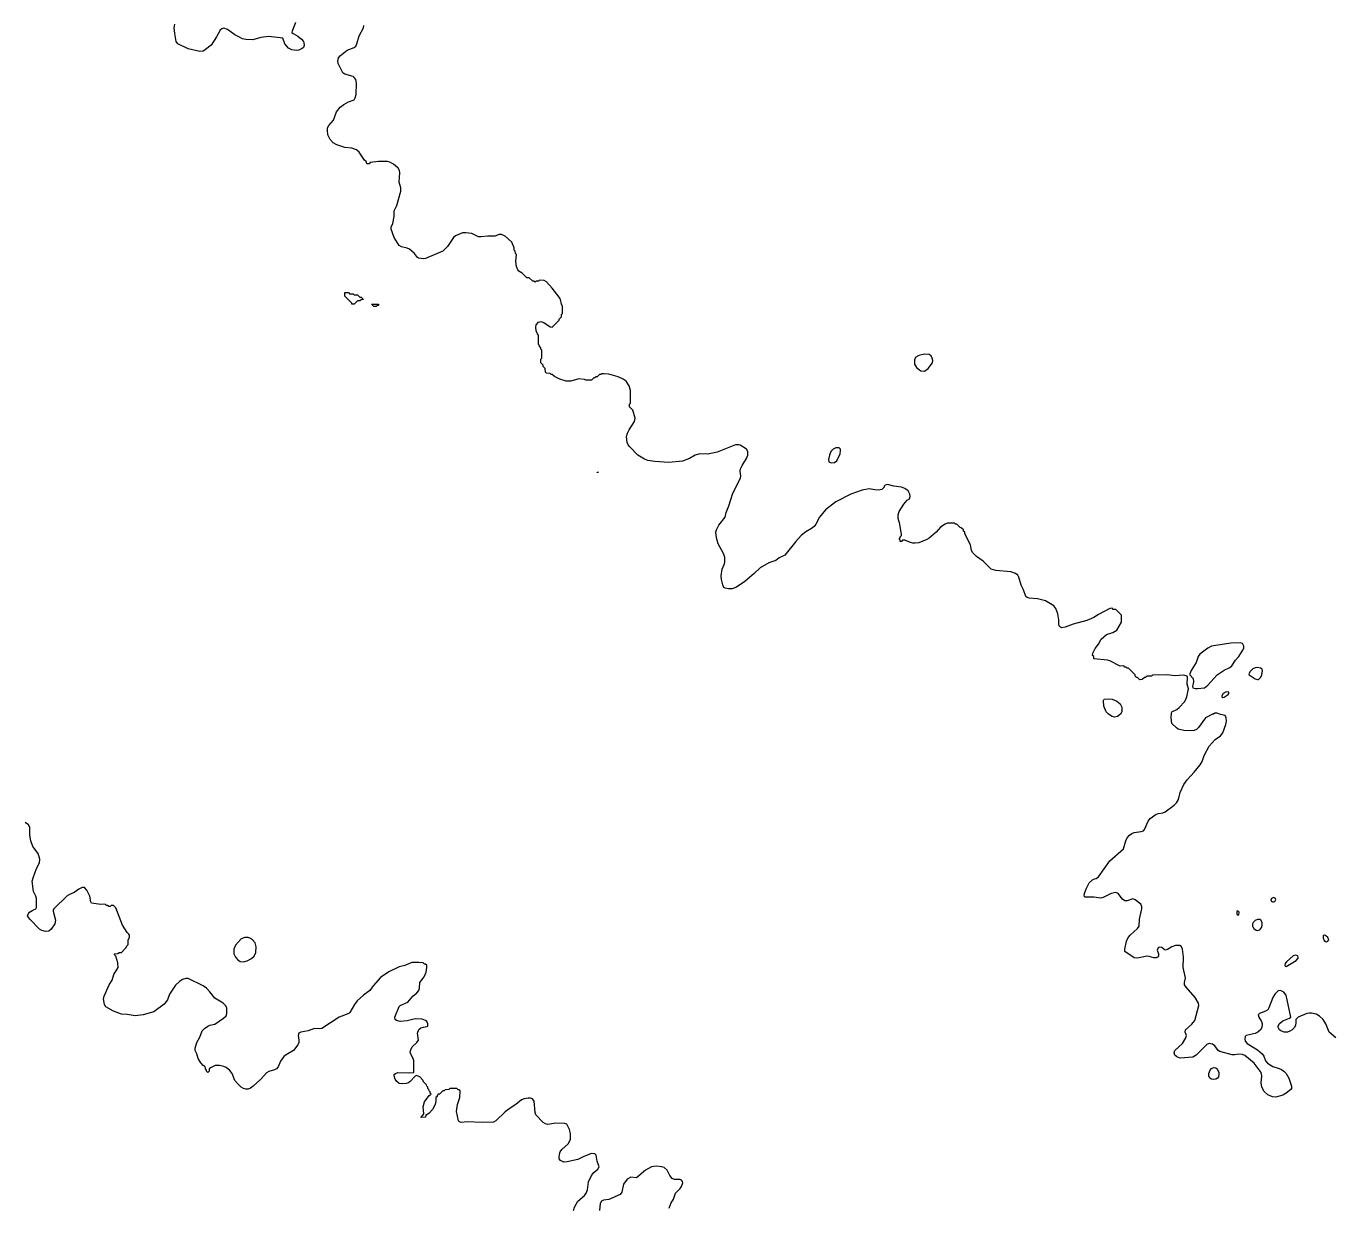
# Model space of a CAD drawing. Extents: x 474277 to 475042, y 254928 to 255625.
# Drawn here: x 474781.3 to 474868.4, y 255168.9 to 255247.6 of the extents above; entities that cross this region are included whole.
import ezdxf

# ---------------------------------------------------------------- set-up
doc = ezdxf.new("R2010")
doc.units = 0
doc.header["$MEASUREMENT"] = 0
doc.layers.add('BaseMapV2_DTM_export_MonNov09090547073261 — entities', color=1, linetype='CONTINUOUS')

msp = doc.modelspace()

# ---------------------------------------------------------------- linework, layer by layer
at = {"layer": 'BaseMapV2_DTM_export_MonNov09090547073261 — entities', "color": 15, "linetype": 'Continuous', "true_color": 0xb7484b}
for points in [[(474799.255, 255247.849, 85), (474799.034, 255247.262, 85), (474799.028, 255247.185, 85), (474799.107, 255247.108, 85), (474799.409, 255246.927, 85), (474799.659, 255246.725, 85), (474799.792, 255246.572, 85), (474799.821, 255246.495, 85), (474799.832, 255246.342, 85), (474799.792, 255246.188, 85), (474799.713, 255246.112, 85), (474799.485, 255245.995, 85), (474799.332, 255245.987, 85), (474799.025, 255246.032, 85), (474798.795, 255246.136, 85), (474798.561, 255246.418, 85), (474798.412, 255246.809, 85), (474797.492, 255246.912, 85), (474796.955, 255246.844, 85), (474796.418, 255246.699, 85), (474795.958, 255246.7, 85), (474795.728, 255246.763, 85), (474795.489, 255246.878, 85), (474795.217, 255247.032, 85), (474794.731, 255247.376, 85), (474794.501, 255247.456, 85), (474794.348, 255247.421, 85), (474794.241, 255247.338, 85), (474794, 255246.878, 85), (474793.639, 255246.342, 85), (474793.275, 255246.035, 85), (474793.121, 255245.942, 85), (474792.891, 255245.914, 85), (474792.124, 255246.087, 85), (474791.43, 255246.418, 85), (474791.314, 255246.572, 85), (474791.221, 255247.108, 85), (474791.197, 255247.492, 85), (474791.232, 255247.722, 85)], [(474868.494, 255180.253, 85), (474868.061, 255180.63, 85), (474867.831, 255181.167, 85), (474867.65, 255181.455, 85), (474867.42, 255181.678, 85), (474867.19, 255181.818, 85), (474866.884, 255181.888, 85), (474866.73, 255181.894, 85), (474866.567, 255181.857, 85), (474865.994, 255181.627, 85), (474865.832, 255181.474, 85), (474865.845, 255181.244, 85), (474865.812, 255181.09, 85), (474865.738, 255180.937, 85), (474865.602, 255180.784, 85), (474865.427, 255180.677, 85), (474865.273, 255180.624, 85), (474865.061, 255180.63, 85), (474864.842, 255180.707, 85), (474864.742, 255180.784, 85), (474864.667, 255180.937, 85), (474864.66, 255181.015, 85), (474864.736, 255181.167, 85), (474864.967, 255181.369, 85), (474865.419, 255181.55, 85), (474865.496, 255181.627, 85), (474865.202, 255183.084, 85), (474865.043, 255183.289, 85), (474864.813, 255183.399, 85), (474864.66, 255183.369, 85), (474864.43, 255183.157, 85), (474864.309, 255182.93, 85), (474864.047, 255182.233, 85), (474863.97, 255182.104, 85), (474863.819, 255182.01, 85), (474863.418, 255181.857, 85), (474863.335, 255181.78, 85), (474863.368, 255181.627, 85), (474863.541, 255181.32, 85), (474863.587, 255181.167, 85), (474863.575, 255180.937, 85), (474863.492, 255180.784, 85), (474863.314, 255180.63, 85), (474863.127, 255180.523, 85), (474862.524, 255180.4, 85), (474862.468, 255180.323, 85), (474862.434, 255180.17, 85), (474862.469, 255180.017, 85), (474862.595, 255179.863, 85), (474863.28, 255179.439, 85), (474863.585, 255179.173, 85), (474863.701, 255179.02, 85), (474863.809, 255178.713, 85), (474863.951, 255178.56, 85), (474864.308, 255178.33, 85), (474864.737, 255178.201, 85), (474864.89, 255178.127, 85), (474865.043, 255178.021, 85), (474865.186, 255177.87, 85), (474865.374, 255177.563, 85), (474865.558, 255177.026, 85), (474865.54, 255176.873, 85), (474865.498, 255176.796, 85), (474865.197, 255176.55, 85), (474864.967, 255176.433, 85), (474864.507, 255176.295, 85), (474864.277, 255176.314, 85), (474863.97, 255176.456, 85), (474863.74, 255176.672, 85), (474863.568, 255176.95, 85), (474863.519, 255177.256, 85), (474863.564, 255177.716, 85), (474863.528, 255177.946, 85), (474863.068, 255178.56, 85), (474862.436, 255179.057, 85), (474862.283, 255179.132, 85), (474862.053, 255179.156, 85), (474861.746, 255179.109, 85), (474861.593, 255179.116, 85), (474860.786, 255179.327, 85), (474860.673, 255179.403, 85), (474860.443, 255179.719, 85), (474860.289, 255179.832, 85), (474860.059, 255179.861, 85), (474859.906, 255179.806, 85), (474859.211, 255179.097, 85), (474858.986, 255178.952, 85), (474858.143, 255178.898, 85), (474857.913, 255178.98, 85), (474857.79, 255179.097, 85), (474857.734, 255179.25, 85), (474857.779, 255179.403, 85), (474858.298, 255179.863, 85), (474858.516, 255180.247, 85), (474858.555, 255180.4, 85), (474858.462, 255180.63, 85), (474858.499, 255180.784, 85), (474858.909, 255181.142, 85), (474859.105, 255181.397, 85), (474859.391, 255182.394, 85), (474859.348, 255182.547, 85), (474859.126, 255182.93, 85), (474858.533, 255183.621, 85), (474858.435, 255183.774, 85), (474858.421, 255183.927, 85), (474858.492, 255184.234, 85), (474858.328, 255184.924, 85), (474858.358, 255185.614, 85), (474858.285, 255186.151, 85), (474858.234, 255186.304, 85), (474858.125, 255186.381, 85), (474857.836, 255186.382, 85), (474857.574, 255186.304, 85), (474857.299, 255186.131, 85), (474857.146, 255186.09, 85), (474857.069, 255186.117, 85), (474856.916, 255186.247, 85), (474856.762, 255186.274, 85), (474856.676, 255186.228, 85), (474856.61, 255186.074, 85), (474856.701, 255185.844, 85), (474856.686, 255185.703, 85), (474856.62, 255185.614, 85), (474856.532, 255185.568, 85), (474856.379, 255185.563, 85), (474856.072, 255185.659, 85), (474855.919, 255185.676, 85), (474855.306, 255185.548, 85), (474855.076, 255185.573, 85), (474854.462, 255185.994, 85), (474854.46, 255186.151, 85), (474854.572, 255186.688, 85), (474854.679, 255186.918, 85), (474854.804, 255187.071, 85), (474855.3, 255187.531, 85), (474855.406, 255187.684, 85), (474855.437, 255188.144, 85), (474855.595, 255188.835, 85), (474855.583, 255188.988, 85), (474855.515, 255189.141, 85), (474855.152, 255189.44, 85), (474854.999, 255189.504, 85), (474854.615, 255189.374, 85), (474854.462, 255189.367, 85), (474854.309, 255189.482, 85), (474854.002, 255189.86, 85), (474853.849, 255189.923, 85), (474853.542, 255189.851, 85), (474853.005, 255189.584, 85), (474852.852, 255189.55, 85), (474852.392, 255189.619, 85), (474851.812, 255189.601, 85), (474851.778, 255189.62, 85), (474851.757, 255189.755, 85), (474851.783, 255189.908, 85), (474851.902, 255190.215, 85), (474852.085, 255190.562, 85), (474852.315, 255190.763, 85), (474852.428, 255190.828, 85), (474852.545, 255190.85, 85), (474852.699, 255190.972, 85), (474853.465, 255192.018, 85), (474854.367, 255192.822, 85), (474854.513, 255193.358, 85), (474854.615, 255193.555, 85), (474854.767, 255193.742, 85), (474854.922, 255193.855, 85), (474855.076, 255193.922, 85), (474855.54, 255193.972, 85), (474855.689, 255194.016, 85), (474855.766, 255194.104, 85), (474856.01, 255194.662, 85), (474856.149, 255194.85, 85), (474856.532, 255195.141, 85), (474856.686, 255195.187, 85), (474856.992, 255195.216, 85), (474857.146, 255195.284, 85), (474857.748, 255195.735, 85), (474857.903, 255195.889, 85), (474858.034, 255196.119, 85), (474858.134, 255196.579, 85), (474858.383, 255197.116, 85), (474858.595, 255197.422, 85), (474859.063, 255197.924, 85), (474859.467, 255198.419, 85), (474859.603, 255198.649, 85), (474859.73, 255199.032, 85), (474860.059, 255199.671, 85), (474860.475, 255200.106, 85), (474860.826, 255200.343, 85), (474860.98, 255200.56, 85), (474861.185, 255201.103, 85), (474861.221, 255201.333, 85), (474861.21, 255201.554, 85), (474861.133, 255201.708, 85), (474860.826, 255201.776, 85), (474860.596, 255201.865, 85), (474860.443, 255201.865, 85), (474860.366, 255201.79, 85), (474860.289, 255201.788, 85), (474859.829, 255201.547, 85), (474859.369, 255200.91, 85), (474859.216, 255200.771, 85), (474859.063, 255200.698, 85), (474858.833, 255200.675, 85), (474858.373, 255200.714, 85), (474858.004, 255200.796, 85), (474857.891, 255200.873, 85), (474857.59, 255201.179, 85), (474857.541, 255201.563, 85), (474857.555, 255201.869, 85), (474857.587, 255201.946, 85), (474857.913, 255202.114, 85), (474858.066, 255202.23, 85), (474858.449, 255202.636, 85), (474858.576, 255202.943, 85), (474858.687, 255203.48, 85), (474858.602, 255203.786, 85), (474858.625, 255204.246, 85), (474858.6, 255204.323, 85), (474858.373, 255204.38, 85), (474857.759, 255204.347, 85), (474857.299, 255204.414, 85), (474856.302, 255204.392, 85), (474856.226, 255204.321, 85), (474855.919, 255204.315, 85), (474855.842, 255204.242, 85), (474855.766, 255204.242, 85), (474855.612, 255204.09, 85), (474855.459, 255204.089, 85), (474855.306, 255204.242, 85), (474855.229, 255204.242, 85), (474855.148, 255204.323, 85), (474855.144, 255204.4, 85), (474854.692, 255204.852, 85), (474854.615, 255204.855, 85), (474854.539, 255204.932, 85), (474854.462, 255204.932, 85), (474854.385, 255205.005, 85), (474854.155, 255204.983, 85), (474853.465, 255205.333, 85), (474853.312, 255205.38, 85), (474852.392, 255205.469, 85), (474852.384, 255205.627, 85), (474852.312, 255205.703, 85), (474852.337, 255205.857, 85), (474852.473, 255206.163, 85), (474852.699, 255206.46, 85), (474852.879, 255206.777, 85), (474853.235, 255207.101, 85), (474853.648, 255207.237, 85), (474853.924, 255207.39, 85), (474854.229, 255207.927, 85), (474854.224, 255208.387, 85), (474853.925, 255208.689, 85), (474853.849, 255208.762, 85), (474853.687, 255208.77, 85), (474853.619, 255208.839, 85), (474853.465, 255208.821, 85), (474852.699, 255208.423, 85), (474852.392, 255208.218, 85), (474851.932, 255208.028, 85), (474851.015, 255207.774, 85), (474850.475, 255207.578, 85), (474850.245, 255207.548, 85), (474850.168, 255207.583, 85), (474850.092, 255207.672, 85), (474850.063, 255207.774, 85), (474850.061, 255208.08, 85), (474850.008, 255208.464, 85), (474849.862, 255208.833, 85), (474849.737, 255209, 85), (474849.171, 255209.339, 85), (474848.635, 255209.47, 85), (474848.098, 255209.512, 85), (474847.945, 255209.552, 85), (474847.868, 255209.637, 85), (474847.711, 255210.074, 85), (474847.552, 255210.381, 85), (474847.408, 255210.919, 85), (474847.331, 255211.04, 85), (474847.178, 255211.164, 85), (474846.871, 255211.268, 85), (474845.874, 255211.365, 85), (474845.557, 255211.454, 85), (474845.031, 255211.986, 85), (474844.587, 255212.297, 85), (474844.34, 255212.527, 85), (474844.261, 255212.681, 85), (474844.187, 255213.064, 85), (474843.934, 255213.524, 85), (474843.803, 255213.831, 85), (474843.801, 255213.908, 85), (474843.725, 255213.984, 85), (474843.719, 255214.061, 85), (474843.574, 255214.206, 85), (474843.493, 255214.214, 85), (474843.267, 255214.44, 85), (474843.191, 255214.44, 85), (474843.114, 255214.517, 85), (474842.654, 255214.517, 85), (474842.501, 255214.443, 85), (474842.194, 255214.24, 85), (474841.899, 255213.908, 85), (474841.427, 255213.513, 85), (474841.274, 255213.419, 85), (474840.737, 255213.21, 85), (474840.507, 255213.169, 85), (474840.354, 255213.177, 85), (474840.181, 255213.218, 85), (474839.817, 255213.366, 85), (474839.664, 255213.366, 85), (474839.587, 255213.291, 85), (474839.51, 255213.29, 85), (474839.502, 255213.371, 85), (474839.432, 255213.448, 85), (474839.502, 255213.524, 85), (474839.507, 255213.601, 85), (474839.582, 255213.678, 85), (474839.585, 255213.754, 85), (474839.48, 255214.444, 85), (474839.361, 255214.828, 85), (474839.367, 255215.058, 85), (474839.447, 255215.288, 85), (474839.74, 255215.773, 85), (474839.97, 255216.046, 85), (474840.116, 255216.131, 85), (474840.16, 255216.285, 85), (474840.154, 255216.438, 85), (474840.036, 255216.668, 85), (474839.825, 255216.821, 85), (474839.587, 255216.907, 85), (474839.082, 255216.975, 85), (474838.667, 255217.087, 85), (474838.513, 255217.043, 85), (474838.445, 255216.975, 85), (474838.439, 255216.898, 85), (474838.283, 255216.743, 85), (474838.053, 255216.715, 85), (474837.823, 255216.727, 85), (474837.44, 255216.801, 85), (474836.98, 255216.711, 85), (474836.227, 255216.438, 85), (474835.216, 255215.92, 85), (474834.526, 255215.401, 85), (474834.133, 255214.904, 85), (474833.886, 255214.444, 85), (474833.774, 255214.291, 85), (474833.606, 255214.157, 85), (474833.223, 255213.933, 85), (474832.921, 255213.678, 85), (474832.561, 255213.294, 85), (474831.826, 255212.374, 85), (474831.459, 255212.191, 85), (474831.229, 255212.029, 85), (474830.769, 255211.869, 85), (474830.19, 255211.531, 85), (474829.784, 255211.147, 85), (474829.159, 255210.624, 85), (474828.622, 255210.251, 85), (474828.316, 255210.13, 85), (474828.085, 255210.131, 85), (474827.855, 255210.174, 85), (474827.779, 255210.227, 85), (474827.702, 255210.404, 85), (474827.606, 255210.764, 85), (474827.588, 255210.994, 85), (474827.647, 255211.454, 85), (474827.8, 255211.761, 85), (474827.843, 255211.914, 85), (474827.843, 255212.221, 85), (474827.77, 255212.451, 85), (474827.4, 255213.141, 85), (474827.276, 255213.524, 85), (474827.229, 255213.908, 85), (474827.276, 255214.061, 85), (474827.44, 255214.368, 85), (474827.847, 255214.904, 85), (474827.919, 255215.211, 85), (474828.103, 255215.671, 85), (474828.371, 255216.515, 85), (474828.869, 255217.511, 85), (474828.896, 255217.665, 85), (474828.864, 255217.971, 85), (474828.878, 255218.125, 85), (474828.986, 255218.355, 85), (474829.282, 255218.815, 85), (474829.367, 255219.045, 85), (474829.357, 255219.275, 85), (474829.277, 255219.428, 85), (474828.852, 255219.704, 85), (474828.776, 255219.733, 85), (474828.546, 255219.733, 85), (474827.319, 255219.227, 85), (474826.705, 255219.106, 85), (474826.245, 255219.128, 85), (474826.092, 255219.107, 85), (474825.862, 255219.026, 85), (474825.478, 255218.809, 85), (474825.018, 255218.633, 85), (474824.098, 255218.556, 85), (474823.178, 255218.605, 85), (474822.718, 255218.683, 85), (474822.488, 255218.778, 85), (474822.045, 255219.045, 85), (474821.504, 255219.582, 85), (474821.393, 255219.735, 85), (474821.338, 255219.888, 85), (474821.292, 255220.272, 85), (474821.347, 255220.502, 85), (474821.459, 255220.732, 85), (474821.817, 255221.269, 85), (474821.874, 255221.499, 85), (474821.718, 255222.035, 85), (474821.489, 255222.265, 85), (474821.491, 255222.427, 85), (474821.56, 255222.495, 85), (474821.567, 255223.339, 85), (474821.479, 255223.645, 85), (474821.261, 255223.952, 85), (474821.061, 255224.106, 85), (474820.739, 255224.259, 85), (474820.111, 255224.431, 85), (474819.804, 255224.462, 85), (474819.651, 255224.456, 85), (474819.574, 255224.411, 85), (474819.498, 255224.409, 85), (474819.344, 255224.256, 85), (474819.268, 255224.251, 85), (474819.191, 255224.178, 85), (474819.114, 255224.178, 85), (474818.961, 255224.027, 85), (474818.578, 255224.027, 85), (474818.501, 255224.065, 85), (474818.118, 255224.126, 85), (474817.581, 255223.964, 85), (474817.274, 255223.954, 85), (474816.851, 255224.106, 85), (474816.507, 255224.278, 85), (474816.354, 255224.404, 85), (474816.269, 255224.412, 85), (474816.201, 255224.481, 85), (474815.971, 255224.487, 85), (474815.892, 255224.566, 85), (474815.886, 255224.796, 85), (474815.738, 255224.949, 85), (474815.736, 255225.026, 85), (474815.586, 255225.179, 85), (474815.587, 255225.417, 85), (474815.656, 255225.486, 85), (474815.656, 255226.022, 85), (474815.587, 255226.091, 85), (474815.579, 255226.176, 85), (474815.511, 255226.245, 85), (474815.503, 255226.329, 85), (474815.432, 255226.406, 85), (474815.429, 255227.019, 85), (474815.357, 255227.121, 85), (474815.281, 255227.323, 85), (474815.255, 255227.556, 85), (474815.273, 255227.709, 85), (474815.434, 255227.901, 85), (474815.587, 255227.933, 85), (474815.779, 255227.863, 85), (474816.201, 255227.575, 85), (474816.354, 255227.56, 85), (474816.806, 255228.016, 85), (474816.812, 255228.093, 85), (474816.959, 255228.246, 85), (474816.967, 255228.407, 85), (474817.036, 255228.476, 85), (474817.04, 255228.936, 85), (474816.967, 255229.085, 85), (474816.89, 255229.396, 85), (474816.803, 255229.55, 85), (474816.354, 255230.163, 85), (474815.971, 255230.567, 85), (474815.817, 255230.674, 85), (474815.511, 255230.695, 85), (474815.438, 255230.623, 85), (474815.281, 255230.615, 85), (474815.204, 255230.544, 85), (474815.127, 255230.619, 85), (474815.047, 255230.623, 85), (474814.821, 255230.845, 85), (474814.667, 255230.85, 85), (474814.352, 255231.16, 85), (474814.13, 255231.291, 85), (474814.054, 255231.381, 85), (474813.977, 255231.604, 85), (474813.933, 255231.927, 85), (474813.973, 255232.387, 85), (474813.898, 255232.463, 85), (474813.892, 255232.617, 85), (474813.824, 255232.685, 85), (474813.821, 255232.847, 85), (474813.67, 255233.226, 85), (474813.21, 255233.612, 85), (474812.98, 255233.733, 85), (474812.827, 255233.725, 85), (474812.52, 255233.626, 85), (474812.06, 255233.618, 85), (474811.6, 255233.571, 85), (474811.447, 255233.583, 85), (474810.987, 255233.789, 85), (474810.603, 255233.846, 85), (474810.373, 255233.836, 85), (474809.913, 255233.633, 85), (474809.771, 255233.537, 85), (474809.367, 255232.923, 85), (474809.07, 255232.622, 85), (474807.92, 255232.13, 85), (474807.766, 255232.112, 85), (474807.449, 255232.157, 85), (474807.383, 255232.198, 85), (474807.173, 255232.463, 85), (474806.846, 255232.745, 85), (474806.693, 255232.821, 85), (474806.309, 255232.902, 85), (474806.156, 255233.003, 85), (474805.819, 255233.537, 85), (474805.631, 255234.073, 85), (474805.63, 255234.227, 85), (474805.731, 255234.457, 85), (474805.822, 255234.917, 85), (474805.826, 255235.3, 85), (474806.003, 255235.655, 85), (474806.278, 255236.604, 85), (474806.268, 255236.834, 85), (474806.151, 255237.217, 85), (474806.211, 255237.831, 85), (474806.175, 255237.984, 85), (474806.086, 255238.137, 85), (474805.926, 255238.307, 85), (474805.773, 255238.419, 85), (474805.543, 255238.543, 85), (474805.389, 255238.587, 85), (474804.776, 255238.58, 85), (474804.239, 255238.516, 85), (474804.163, 255238.442, 85), (474804.009, 255238.44, 85), (474803.968, 255238.597, 85), (474803.856, 255238.685, 85), (474803.492, 255239.211, 85), (474803.319, 255239.367, 85), (474803.012, 255239.474, 85), (474802.552, 255239.531, 85), (474802.016, 255239.706, 85), (474801.777, 255239.824, 85), (474801.561, 255240.054, 85), (474801.424, 255240.361, 85), (474801.384, 255240.668, 85), (474801.397, 255240.821, 85), (474801.479, 255240.995, 85), (474801.786, 255241.342, 85), (474801.992, 255241.894, 85), (474802.245, 255242.201, 85), (474802.476, 255242.383, 85), (474802.782, 255242.568, 85), (474803.166, 255242.697, 85), (474803.242, 255242.819, 85), (474803.301, 255243.045, 85), (474803.326, 255243.811, 85), (474803.283, 255244.041, 85), (474803.166, 255244.189, 85), (474803.089, 255244.237, 85), (474802.552, 255244.405, 85), (474802.418, 255244.501, 85), (474802.205, 255244.885, 85), (474802.11, 255245.115, 85), (474802.08, 255245.268, 85), (474802.131, 255245.498, 85), (474802.246, 255245.653, 85), (474802.706, 255246.001, 85), (474803.177, 255246.188, 85), (474803.279, 255246.265, 85), (474803.349, 255246.418, 85), (474803.506, 255246.955, 85), (474803.796, 255247.492, 85), (474803.811, 255247.645, 85)], [(474803.169, 255229.09, 85), (474803.012, 255229.087, 85), (474803.004, 255229.166, 85), (474802.552, 255229.623, 85), (474802.552, 255229.859, 85), (474802.782, 255229.858, 85), (474802.859, 255229.784, 85), (474803.089, 255229.784, 85), (474803.166, 255229.711, 85), (474803.396, 255229.707, 85), (474803.549, 255229.554, 85), (474803.626, 255229.553, 85), (474803.784, 255229.396, 85), (474803.626, 255229.388, 85), (474803.549, 255229.315, 85), (474803.396, 255229.312, 85), (474803.169, 255229.09, 85)], [(474804.627, 255228.936, 85), (474804.469, 255228.934, 85), (474804.311, 255229.09, 85), (474804.776, 255229.094, 85), (474804.776, 255229.01, 85), (474804.699, 255229.008, 85), (474804.627, 255228.936, 85)], [(474841.12, 255224.627, 85), (474841.368, 255224.796, 85), (474841.648, 255225.179, 85), (474841.668, 255225.332, 85), (474841.635, 255225.486, 85), (474841.559, 255225.639, 85), (474841.427, 255225.735, 85), (474841.12, 255225.756, 85), (474840.737, 255225.678, 85), (474840.539, 255225.562, 85), (474840.456, 255225.409, 85), (474840.461, 255225.102, 85), (474840.581, 255224.872, 85), (474840.887, 255224.642, 85), (474841.12, 255224.627, 85)], [(474835.14, 255218.55, 85), (474835.296, 255218.662, 85), (474835.506, 255219.122, 85), (474835.541, 255219.352, 85), (474835.523, 255219.437, 85), (474835.446, 255219.517, 85), (474835.216, 255219.522, 85), (474835.035, 255219.428, 85), (474834.899, 255219.275, 85), (474834.794, 255219.045, 85), (474834.726, 255218.738, 85), (474834.753, 255218.585, 85), (474834.91, 255218.531, 85), (474835.14, 255218.55, 85)], [(474819.424, 255217.895, 85), (474819.344, 255217.89, 85), (474819.342, 255217.895, 85), (474819.421, 255217.903, 85), (474819.424, 255217.895, 85)], [(474859.753, 255203.552, 85), (474859.983, 255203.712, 85), (474860.603, 255204.4, 85), (474861.056, 255204.727, 85), (474861.44, 255204.895, 85), (474861.576, 255205.013, 85), (474861.823, 255205.378, 85), (474862.053, 255205.638, 85), (474862.366, 255206.163, 85), (474862.38, 255206.317, 85), (474862.283, 255206.503, 85), (474862.13, 255206.542, 85), (474861.516, 255206.513, 85), (474860.221, 255206.317, 85), (474859.983, 255206.197, 85), (474859.448, 255205.78, 85), (474859.336, 255205.627, 85), (474859.197, 255205.243, 85), (474858.863, 255204.706, 85), (474858.779, 255204.476, 85), (474858.787, 255204.4, 85), (474858.996, 255204.17, 85), (474859.026, 255203.94, 85), (474858.959, 255203.633, 85), (474858.987, 255203.556, 85), (474859.139, 255203.503, 85), (474859.293, 255203.496, 85), (474859.753, 255203.552, 85)], [(474863.357, 255204.107, 85), (474863.498, 255204.246, 85), (474863.578, 255204.4, 85), (474863.615, 255204.706, 85), (474863.586, 255204.783, 85), (474863.484, 255204.86, 85), (474863.28, 255204.903, 85), (474863.127, 255204.886, 85), (474862.973, 255204.811, 85), (474862.794, 255204.63, 85), (474862.714, 255204.476, 85), (474862.734, 255204.4, 85), (474863.127, 255204.155, 85), (474863.28, 255204.103, 85), (474863.357, 255204.107, 85)], [(474853.975, 255201.639, 85), (474853.772, 255201.584, 85), (474853.619, 255201.627, 85), (474853.378, 255201.793, 85), (474853.222, 255201.946, 85), (474853.051, 255202.33, 85), (474853.039, 255202.713, 85), (474853.074, 255202.79, 85), (474853.389, 255202.81, 85), (474853.619, 255202.783, 85), (474853.925, 255202.658, 85), (474854.155, 255202.475, 85), (474854.264, 255202.253, 85), (474854.261, 255201.946, 85), (474854.173, 255201.793, 85), (474853.975, 255201.639, 85)], [(474861.056, 255202.923, 85), (474861.322, 255203.096, 85), (474861.377, 255203.173, 85), (474861.376, 255203.25, 85), (474861.21, 255203.278, 85), (474861.002, 255203.173, 85), (474860.909, 255203.02, 85), (474860.91, 255202.943, 85), (474860.98, 255202.906, 85), (474861.056, 255202.923, 85)], [(474817.761, 255168.745, 84.75), (474817.838, 255168.975, 84.75), (474818.06, 255169.359, 84.75), (474818.501, 255169.738, 84.75), (474818.614, 255169.895, 84.75), (474818.692, 255170.126, 84.75), (474818.766, 255170.662, 84.75), (474818.961, 255171.071, 84.75), (474819.114, 255171.271, 84.75), (474819.386, 255171.506, 84.75), (474819.482, 255171.659, 84.75), (474819.344, 255172.037, 84.75), (474819.269, 255172.426, 84.75), (474819.191, 255172.515, 84.75), (474818.961, 255172.541, 84.75), (474818.441, 255172.349, 84.75), (474818.041, 255172.145, 84.75), (474817.351, 255171.977, 84.75), (474817.121, 255171.975, 84.75), (474816.891, 255172.066, 84.75), (474816.819, 255172.196, 84.75), (474816.812, 255172.272, 84.75), (474816.83, 255172.502, 84.75), (474816.878, 255172.656, 84.75), (474816.977, 255172.809, 84.75), (474817.4, 255173.193, 84.75), (474817.505, 255173.346, 84.75), (474817.565, 255173.499, 84.75), (474817.574, 255173.883, 84.75), (474817.504, 255174.149, 84.75), (474817.318, 255174.496, 84.75), (474817.197, 255174.547, 84.75), (474816.584, 255174.563, 84.75), (474816.047, 255174.478, 84.75), (474815.894, 255174.515, 84.75), (474815.741, 255174.6, 84.75), (474815.247, 255175.109, 84.75), (474815.202, 255175.263, 84.75), (474815.148, 255176.03, 84.75), (474815.028, 255176.183, 84.75), (474814.897, 255176.226, 84.75), (474814.744, 255176.225, 84.75), (474814.472, 255176.183, 84.75), (474814.299, 255176.106, 84.75), (474813.925, 255175.8, 84.75), (474813.55, 255175.57, 84.75), (474813.21, 255175.317, 84.75), (474812.597, 255174.728, 84.75), (474812.444, 255174.638, 84.75), (474811.677, 255174.602, 84.75), (474810.68, 255174.643, 84.75), (474810.297, 255174.614, 84.75), (474810.175, 255174.649, 84.75), (474810.118, 255174.726, 84.75), (474809.985, 255175.339, 84.75), (474810.053, 255175.8, 84.75), (474810.193, 255176.26, 84.75), (474810.215, 255176.72, 84.75), (474810.143, 255176.792, 84.75), (474810.059, 255176.796, 84.75), (474809.99, 255176.865, 84.75), (474809.53, 255176.865, 84.75), (474809.461, 255176.796, 84.75), (474809.223, 255176.792, 84.75), (474809.146, 255176.717, 84.75), (474809.07, 255176.715, 84.75), (474808.84, 255176.487, 84.75), (474808.763, 255176.482, 84.75), (474808.694, 255176.413, 84.75), (474808.689, 255176.336, 84.75), (474808.612, 255176.26, 84.75), (474808.607, 255176.03, 84.75), (474808.56, 255175.8, 84.75), (474808.38, 255175.467, 84.75), (474808.15, 255175.233, 84.75), (474807.996, 255175.125, 84.75), (474807.928, 255175.109, 84.75), (474807.92, 255174.953, 84.75), (474807.613, 255174.948, 84.75), (474807.762, 255175.109, 84.75), (474807.792, 255175.186, 84.75), (474807.765, 255175.646, 84.75), (474807.843, 255175.983, 84.75), (474808.15, 255176.404, 84.75), (474808.295, 255176.49, 84.75), (474808.222, 255176.566, 84.75), (474808.218, 255176.643, 84.75), (474808.15, 255176.712, 84.75), (474808.142, 255176.796, 84.75), (474808.073, 255176.865, 84.75), (474808.065, 255176.95, 84.75), (474807.993, 255177.026, 84.75), (474807.988, 255177.103, 84.75), (474807.764, 255177.333, 84.75), (474807.762, 255177.41, 84.75), (474807.536, 255177.637, 84.75), (474807.306, 255177.742, 84.75), (474807.23, 255177.699, 84.75), (474806.889, 255177.333, 84.75), (474806.774, 255177.256, 84.75), (474806.616, 255177.204, 84.75), (474806.386, 255177.176, 84.75), (474806.156, 255177.211, 84.75), (474806.003, 255177.333, 84.75), (474805.902, 255177.486, 84.75), (474805.832, 255177.716, 84.75), (474805.839, 255177.793, 84.75), (474805.913, 255177.87, 84.75), (474806.079, 255177.927, 84.75), (474806.77, 255177.907, 84.75), (474807.143, 255177.946, 84.75), (474807.146, 255178.713, 84.75), (474807.103, 255178.867, 84.75), (474806.9, 255179.25, 84.75), (474806.908, 255179.403, 84.75), (474807.026, 255179.633, 84.75), (474807.342, 255179.94, 84.75), (474807.439, 255180.093, 84.75), (474807.384, 255180.553, 84.75), (474807.46, 255180.794, 84.75), (474807.613, 255180.916, 84.75), (474808.07, 255181.014, 84.75), (474808.065, 255181.167, 84.75), (474807.993, 255181.32, 84.75), (474807.923, 255181.397, 84.75), (474807.69, 255181.495, 84.75), (474807.23, 255181.514, 84.75), (474806.693, 255181.367, 84.75), (474806.233, 255181.325, 84.75), (474805.984, 255181.397, 84.75), (474805.896, 255181.474, 84.75), (474805.862, 255181.627, 84.75), (474806.156, 255182.337, 84.75), (474806.224, 255182.394, 84.75), (474806.734, 255182.624, 84.75), (474807.062, 255183.007, 84.75), (474807.344, 255183.237, 84.75), (474807.47, 255183.39, 84.75), (474807.522, 255183.544, 84.75), (474807.545, 255183.927, 84.75), (474807.832, 255184.311, 84.75), (474807.956, 255184.617, 84.75), (474808.001, 255184.924, 84.75), (474807.992, 255185.077, 84.75), (474807.92, 255185.15, 84.75), (474807.843, 255185.151, 84.75), (474807.766, 255185.226, 84.75), (474807.46, 255185.264, 84.75), (474807, 255185.258, 84.75), (474806.539, 255185.068, 84.75), (474806.156, 255184.967, 84.75), (474805.466, 255184.638, 84.75), (474804.929, 255184.25, 84.75), (474804.436, 255183.697, 84.75), (474804.205, 255183.39, 84.75), (474803.779, 255183.076, 84.75), (474803.37, 255182.7, 84.75), (474803.185, 255182.47, 84.75), (474802.885, 255181.934, 84.75), (474802.802, 255181.857, 84.75), (474802.169, 255181.622, 84.75), (474801.019, 255180.873, 84.75), (474800.865, 255180.846, 84.75), (474800.524, 255180.86, 84.75), (474800.099, 255180.71, 84.75), (474799.609, 255180.63, 84.75), (474799.485, 255180.563, 84.75), (474799.44, 255180.4, 84.75), (474799.483, 255180.093, 84.75), (474799.473, 255179.94, 84.75), (474799.408, 255179.787, 84.75), (474799.128, 255179.403, 84.75), (474798.642, 255179.117, 84.75), (474798.488, 255178.996, 84.75), (474798.258, 255178.693, 84.75), (474798.105, 255178.32, 84.75), (474798.002, 255178.177, 84.75), (474797.875, 255178.105, 84.75), (474797.492, 255178, 84.75), (474797.338, 255177.92, 84.75), (474796.955, 255177.488, 84.75), (474796.45, 255177.026, 84.75), (474796.265, 255176.893, 84.75), (474796.112, 255176.83, 84.75), (474795.958, 255176.826, 84.75), (474795.805, 255176.871, 84.75), (474795.651, 255176.965, 84.75), (474795.413, 255177.18, 84.75), (474795.226, 255177.41, 84.75), (474795.038, 255177.875, 84.75), (474794.885, 255178.063, 84.75), (474794.655, 255178.261, 84.75), (474794.501, 255178.33, 84.75), (474794.195, 255178.402, 84.75), (474793.92, 255178.407, 84.75), (474793.6, 255178.253, 84.75), (474793.509, 255178.177, 84.75), (474793.506, 255178.023, 84.75), (474793.428, 255177.939, 84.75), (474793.347, 255178.023, 84.75), (474793.343, 255178.1, 84.75), (474793.274, 255178.169, 84.75), (474793.27, 255178.253, 84.75), (474793.217, 255178.33, 84.75), (474793.121, 255178.397, 84.75), (474792.968, 255178.578, 84.75), (474792.775, 255178.867, 84.75), (474792.691, 255179.173, 84.75), (474792.59, 255179.403, 84.75), (474792.588, 255179.557, 84.75), (474792.698, 255179.94, 84.75), (474792.891, 255180.282, 84.75), (474793.06, 255180.707, 84.75), (474793.198, 255180.864, 84.75), (474793.428, 255181.029, 84.75), (474793.568, 255181.09, 84.75), (474793.888, 255181.163, 84.75), (474794.477, 255181.55, 84.75), (474794.644, 255181.704, 84.75), (474794.682, 255181.857, 84.75), (474794.683, 255182.24, 84.75), (474794.607, 255182.394, 84.75), (474794.446, 255182.547, 84.75), (474793.888, 255182.89, 84.75), (474793.56, 255183.314, 84.75), (474793.332, 255183.544, 84.75), (474793.121, 255183.696, 84.75), (474792.124, 255184.192, 84.75), (474791.971, 255184.192, 84.75), (474791.741, 255184.136, 84.75), (474791.539, 255184.004, 84.75), (474791.281, 255183.74, 84.75), (474790.88, 255183.16, 84.75), (474790.749, 255182.777, 84.75), (474790.514, 255182.489, 84.75), (474789.824, 255181.981, 84.75), (474789.134, 255181.784, 84.75), (474788.597, 255181.701, 84.75), (474788.061, 255181.796, 84.75), (474787.677, 255181.822, 84.75), (474787.14, 255182.014, 84.75), (474786.634, 255182.317, 84.75), (474786.56, 255182.47, 84.75), (474786.499, 255182.7, 84.75), (474786.491, 255182.854, 84.75), (474786.526, 255183.007, 84.75), (474786.861, 255183.774, 84.75), (474787.053, 255184.081, 84.75), (474787.176, 255184.464, 84.75), (474787.454, 255184.924, 84.75), (474787.434, 255185.231, 84.75), (474787.294, 255185.683, 84.75), (474787.214, 255185.767, 84.75), (474787.215, 255185.844, 84.75), (474787.447, 255185.852, 84.75), (474787.516, 255185.921, 84.75), (474787.677, 255185.925, 84.75), (474787.979, 255186.228, 84.75), (474788.061, 255186.389, 84.75), (474788.129, 255186.458, 84.75), (474788.134, 255186.764, 84.75), (474788.209, 255186.918, 84.75), (474788.209, 255187.071, 84.75), (474788.171, 255187.148, 84.75), (474788.061, 255187.25, 84.75), (474787.754, 255187.737, 84.75), (474787.294, 255188.908, 84.75), (474787.14, 255189.057, 84.75), (474786.987, 255189.057, 84.75), (474786.918, 255188.988, 84.75), (474786.834, 255188.985, 84.75), (474786.757, 255189.06, 84.75), (474786.68, 255189.061, 84.75), (474786.604, 255189.137, 84.75), (474786.297, 255189.11, 84.75), (474785.684, 255189.217, 84.75), (474785.638, 255189.295, 84.75), (474785.569, 255189.678, 84.75), (474785.377, 255190.075, 84.75), (474785.223, 255190.262, 84.75), (474785.07, 255190.243, 84.75), (474784.84, 255190.137, 84.75), (474784.524, 255189.908, 84.75), (474784.227, 255189.797, 84.75), (474784.073, 255189.703, 84.75), (474783.177, 255188.835, 84.75), (474783.135, 255188.758, 84.75), (474783.136, 255188.681, 84.75), (474783.286, 255188.068, 84.75), (474783.247, 255187.838, 84.75), (474783, 255187.481, 84.75), (474782.847, 255187.345, 84.75), (474782.616, 255187.331, 84.75), (474782.386, 255187.383, 84.75), (474782.233, 255187.485, 84.75), (474781.577, 255188.144, 84.75), (474781.418, 255188.374, 84.75), (474781.484, 255188.528, 84.75), (474781.557, 255188.604, 84.75), (474781.773, 255188.746, 84.75), (474781.978, 255188.835, 84.75), (474782.014, 255188.911, 84.75), (474782.021, 255189.525, 84.75), (474781.977, 255189.678, 84.75), (474781.823, 255189.985, 84.75), (474781.736, 255190.675, 84.75), (474781.793, 255190.905, 84.75), (474782.022, 255191.518, 84.75), (474782.219, 255191.902, 84.75), (474782.252, 255192.132, 84.75), (474782.132, 255192.515, 84.75), (474781.787, 255192.975, 84.75), (474781.654, 255193.358, 84.75), (474781.578, 255193.742, 84.75), (474781.574, 255194.279, 84.75), (474781.491, 255194.432, 84.75), (474781.268, 255194.585, 84.75)], [(474864.353, 255189.288, 85), (474864.43, 255189.325, 85), (474864.505, 255189.448, 85), (474864.476, 255189.525, 85), (474864.353, 255189.576, 85), (474864.213, 255189.525, 85), (474864.173, 255189.448, 85), (474864.2, 255189.347, 85), (474864.277, 255189.291, 85), (474864.353, 255189.288, 85)], [(474862.053, 255188.439, 85), (474862.066, 255188.604, 85), (474861.976, 255188.695, 85), (474861.9, 255188.643, 85), (474861.9, 255188.487, 85), (474861.976, 255188.412, 85), (474862.053, 255188.439, 85)], [(474863.433, 255187.435, 85), (474863.572, 255187.608, 85), (474863.6, 255187.761, 85), (474863.588, 255187.914, 85), (474863.51, 255188.069, 85), (474863.433, 255188.114, 85), (474863.28, 255188.117, 85), (474863.127, 255188.052, 85), (474862.986, 255187.914, 85), (474862.953, 255187.838, 85), (474862.958, 255187.684, 85), (474863.05, 255187.526, 85), (474863.203, 255187.414, 85), (474863.28, 255187.396, 85), (474863.433, 255187.435, 85)], [(474795.805, 255185.297, 84.75), (474796.035, 255185.368, 84.75), (474796.342, 255185.527, 84.75), (474796.513, 255185.691, 84.75), (474796.626, 255185.921, 84.75), (474796.635, 255186.304, 84.75), (474796.572, 255186.56, 84.75), (474796.408, 255186.764, 84.75), (474796.265, 255186.861, 84.75), (474796.112, 255186.913, 84.75), (474795.881, 255186.922, 84.75), (474795.651, 255186.839, 84.75), (474795.268, 255186.406, 84.75), (474795.165, 255186.151, 84.75), (474795.159, 255185.844, 84.75), (474795.268, 255185.606, 84.75), (474795.421, 255185.435, 84.75), (474795.575, 255185.33, 84.75), (474795.805, 255185.297, 84.75)], [(474867.957, 255186.671, 85), (474868.023, 255186.764, 85), (474867.976, 255186.918, 85), (474867.804, 255187.046, 85), (474867.727, 255187.072, 85), (474867.65, 255187.029, 85), (474867.65, 255186.89, 85), (474867.727, 255186.718, 85), (474867.804, 255186.652, 85), (474867.88, 255186.642, 85), (474867.957, 255186.671, 85)], [(474865.197, 255184.995, 85), (474865.867, 255185.384, 85), (474865.981, 255185.537, 85), (474865.993, 255185.614, 85), (474865.964, 255185.696, 85), (474865.81, 255185.749, 85), (474865.657, 255185.7, 85), (474865.205, 255185.307, 85), (474865.12, 255185.184, 85), (474865.099, 255185.077, 85), (474865.12, 255185.029, 85), (474865.197, 255184.995, 85)], [(474860.52, 255177.486, 85), (474860.366, 255177.467, 85), (474860.213, 255177.502, 85), (474860.114, 255177.563, 85), (474860.04, 255177.716, 85), (474860.043, 255177.87, 85), (474860.129, 255178.1, 85), (474860.213, 255178.202, 85), (474860.366, 255178.275, 85), (474860.52, 255178.245, 85), (474860.596, 255178.18, 85), (474860.712, 255177.946, 85), (474860.72, 255177.793, 85), (474860.68, 255177.64, 85), (474860.628, 255177.563, 85), (474860.52, 255177.486, 85)], [(474824.137, 255168.899, 84.75), (474824.235, 255169.205, 84.75), (474824.417, 255169.512, 84.75), (474824.56, 255169.895, 84.75), (474824.852, 255170.202, 84.75), (474824.955, 255170.356, 84.75), (474825.035, 255170.586, 84.75), (474825.018, 255170.684, 84.75), (474824.942, 255170.769, 84.75), (474824.865, 255170.803, 84.75), (474824.482, 255170.818, 84.75), (474824.328, 255170.884, 84.75), (474824.175, 255171.088, 84.75), (474823.996, 255171.429, 84.75), (474823.792, 255171.608, 84.75), (474823.638, 255171.657, 84.75), (474823.255, 255171.694, 84.75), (474822.948, 255171.651, 84.75), (474822.565, 255171.443, 84.75), (474821.951, 255170.921, 84.75), (474821.568, 255170.961, 84.75), (474821.338, 255170.836, 84.75), (474821.091, 255170.509, 84.75), (474820.969, 255169.972, 84.75), (474820.87, 255169.819, 84.75), (474820.111, 255169.486, 84.75), (474819.764, 255169.435, 84.75), (474819.619, 255169.359, 84.75), (474819.54, 255169.205, 84.75), (474819.488, 255168.745, 84.75)]]:
    msp.add_polyline3d(points, dxfattribs=at)

doc.saveas('drawing.dxf')
